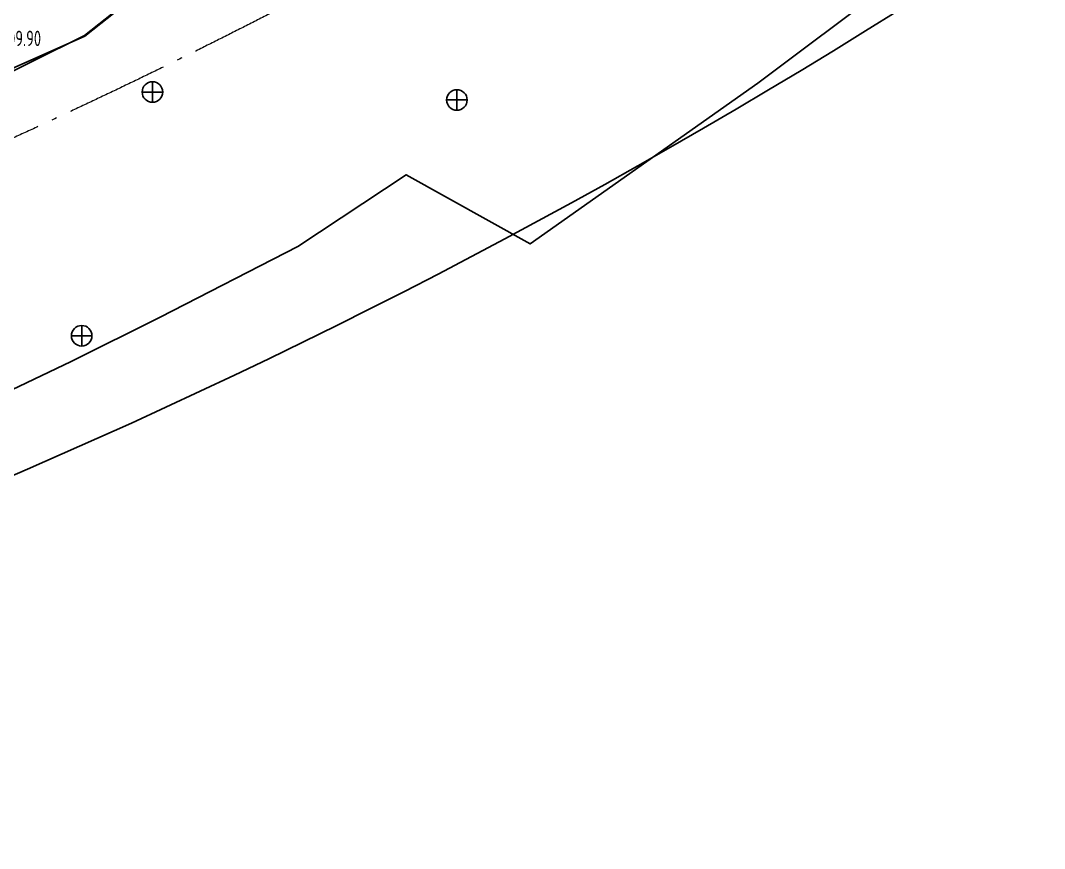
# Model space of a CAD drawing. Header units: millimetres. Extents: x 387826 to 388039216, y 3325062 to 3325368396.
# Drawn here: x 387705384 to 387755193, y 3324778405 to 3324818672 of the extents above; entities that cross this region are included whole.
import ezdxf
from ezdxf.enums import TextEntityAlignment as Align

# ---------------------------------------------------------------- set-up
doc = ezdxf.new("R2010")
doc.units = ezdxf.units.MM
doc.header["$LTSCALE"] = 1000
doc.header["$MEASUREMENT"] = 0
doc.linetypes.add('000-Earth-MSCQ（不打印）$0$C2', pattern=[13.5, 10, -1.5, 0.5, -1.5])
for name, color, linetype in [('0-SITE', 7, 'Continuous'), ('000-Earth-MSCQ（不打印）$0$0NT-Earth Building', 251, 'Continuous'), ('000-Earth-MSCQ（不打印）$0$0NT-Earth Legend', 250, 'Continuous'), ('000-Earth-MSCQ（不打印）$0$0NT-Earth Rord', 2, 'Continuous'), ('000-Earth-MSCQ（不打印）$0$GCD', 251, 'Continuous'), ('000-Earth-MSCQ（不打印）$0$RD-红线', 7, 'Continuous')]:
    doc.layers.add(name, color=color, linetype=linetype)
doc.layers.add('000-Earth-MSCQ（不打印）$0$RD-中线', color=1, linetype='000-Earth-MSCQ（不打印）$0$C2', lineweight=0)
doc.styles.add('000-Earth-MSCQ（不打印）$0$HZ', font='gbenor.shx', dxfattribs={"width": 0.8, "bigfont": 'hztxt.shx'})

# ---------------------------------------------------------------- blocks, each defined once
blk = doc.blocks.new('000-Earth-MSCQ（不打印）$0$gc043')
for p, q in [((0, -1), (0, 1)), ((-1, 0), (1, 0))]:
    blk.add_line(p, q)
blk.add_circle((0, 0), 1)
blk = doc.blocks.new('000-Earth-MSCQ（不打印）$0$gc200')
h = blk.add_hatch(color=256)
edge = h.paths.add_edge_path()
edge.add_arc((0, 0), 0.25, 0, 360)
blk.add_circle((0, 0), 0.25)
blk = doc.blocks.new('000-Earth-MSCQ（不打印）')
at = {"layer": '000-Earth-MSCQ（不打印）$0$0NT-Earth Building', "flags": 128}
blk.add_lwpolyline([(387640769, 3324799230), (387649253, 3324800804), (387660654, 3324803615), (387673203, 3324806757), (387682346, 3324809236), (387683222, 3324807043), (387691332, 3324810318), (387703398, 3324815414), (387708502, 3324817950), (387713689, 3324822059), (387719635, 3324827851), (387726799, 3324835044), (387736027, 3324842869), (387747446, 3324851660), (387752662, 3324855571), (387758433, 3324860612), (387756933, 3324862933), (387763434, 3324868844), (387779298, 3324882566)], dxfattribs=at)
at = {"layer": '000-Earth-MSCQ（不打印）$0$0NT-Earth Rord', "color": 8, "flags": 128}
for points in [[(387790215, 3324888157), (387777723, 3324877273), (387767649, 3324868562), (387758627, 3324860781), (387752662, 3324855571), (387747446, 3324851660), (387736027, 3324842770), (387726800, 3324835027), (387713714, 3324822036), (387708514, 3324817913), (387691414, 3324810304), (387683238, 3324807016), (387667770, 3324802212), (387656747, 3324799398), (387632655, 3324795256), (387615975, 3324793065), (387598321, 3324790649), (387587299, 3324789161), (387577157, 3324787778), (387563166, 3324785843), (387553134, 3324784507), (387537561, 3324782188), (387525371, 3324780575), (387521821, 3324780050)], [(387635572, 3324781488), (387647921, 3324783182), (387659943, 3324785616), (387668714, 3324787885), (387680025, 3324790987), (387686842, 3324793303), (387693969, 3324795935), (387702062, 3324799333), (387707852, 3324802096), (387712181, 3324804250), (387718880, 3324807681), (387724136, 3324811168), (387730175, 3324807807), (387741256, 3324815632), (387753927, 3324825140), (387768344, 3324835836)]]:
    blk.add_lwpolyline(points, dxfattribs=at)
at = {"layer": '000-Earth-MSCQ（不打印）$0$RD-中线', "ltscale": 0.5, "flags": 128}
blk.add_lwpolyline([(388022314, 3325363334), (388017166, 3325347164), (388004392, 3325306887), (387971320, 3325199118), (387960067, 3325162232, -0.042891), (387909014, 3325035088), (387880970, 3324979543, -0.095011), (387811952, 3324890064), (387779399, 3324861262, -0.152707), (387615966, 3324788030), (387599394, 3324786062), (387481724, 3324770664)], format="xyb", dxfattribs=at)
blk.add_lwpolyline([(388022314, 3325363334), (388017166, 3325347164), (388004392, 3325306887), (387971320, 3325199118), (387960067, 3325162232, -0.042891), (387909014, 3325035088), (387880970, 3324979543, -0.095011), (387811952, 3324890064), (387779399, 3324861262, -0.152707), (387615966, 3324788030), (387599394, 3324786062), (387481724, 3324770664)], format="xyb", dxfattribs=at)
at = {"layer": '000-Earth-MSCQ（不打印）$0$RD-红线', "color": 1, "ltscale": 10, "flags": 128}
for points in [[(387970408, 3325145094, -0.038781), (387922406, 3325028327), (387921421, 3325026376, 0.075309), (387920019, 3325022107), (387917689, 3325008276, -0.075309), (387916288, 3325004007), (387904784, 3324981223, -0.074433), (387902218, 3324977599), (387891906, 3324966852, 0.066216), (387889568, 3324963662, -0.086767), (387821892, 3324878828), (387789339, 3324850027, -0.093888), (387688576, 3324790022)], [(387571822, 3324797584), (387597536, 3324800949), (387614197, 3324802927, 0.152707), (387769458, 3324872497), (387802011, 3324901299, 0.095011), (387867578, 3324986304), (387895623, 3325041850, 0.011354), (387910964, 3325074030, 0.077413), (387912185, 3325078483), (387913839, 3325093042, -0.066131), (387914798, 3325096875), (387924953, 3325122506)]]:
    blk.add_lwpolyline(points, format="xyb", dxfattribs=at)
at = {"layer": '000-Earth-MSCQ（不打印）$0$0NT-Earth Legend', "linetype": 'Continuous', "xscale": 500, "yscale": 500, "zscale": 500}
for p in [(387711803, 3324815192), (387726612, 3324814806), (387708363, 3324803338)]:
    blk.add_blockref('000-Earth-MSCQ（不打印）$0$gc043', p, dxfattribs=at)
at = {"layer": '000-Earth-MSCQ（不打印）$0$GCD', "linetype": 'Continuous'}
ref = blk.add_blockref('000-Earth-MSCQ（不打印）$0$gc200', (387703948, 3324817801), dxfattribs=dict(at, xscale=500, yscale=500, zscale=500))
ref.add_attrib('height', '409.90', dxfattribs={"linetype": 'Continuous', "height": 750, "style": '000-Earth-MSCQ（不打印）$0$HZ', "width": 0.8}).set_placement((387704398, 3324817801), align=Align.MIDDLE_LEFT)

msp = doc.modelspace()

# ---------------------------------------------------------------- block references
at = {"layer": '0-SITE', "ltscale": 10}
msp.add_blockref('000-Earth-MSCQ（不打印）', (0, 0), dxfattribs=at)

doc.saveas('drawing.dxf')
